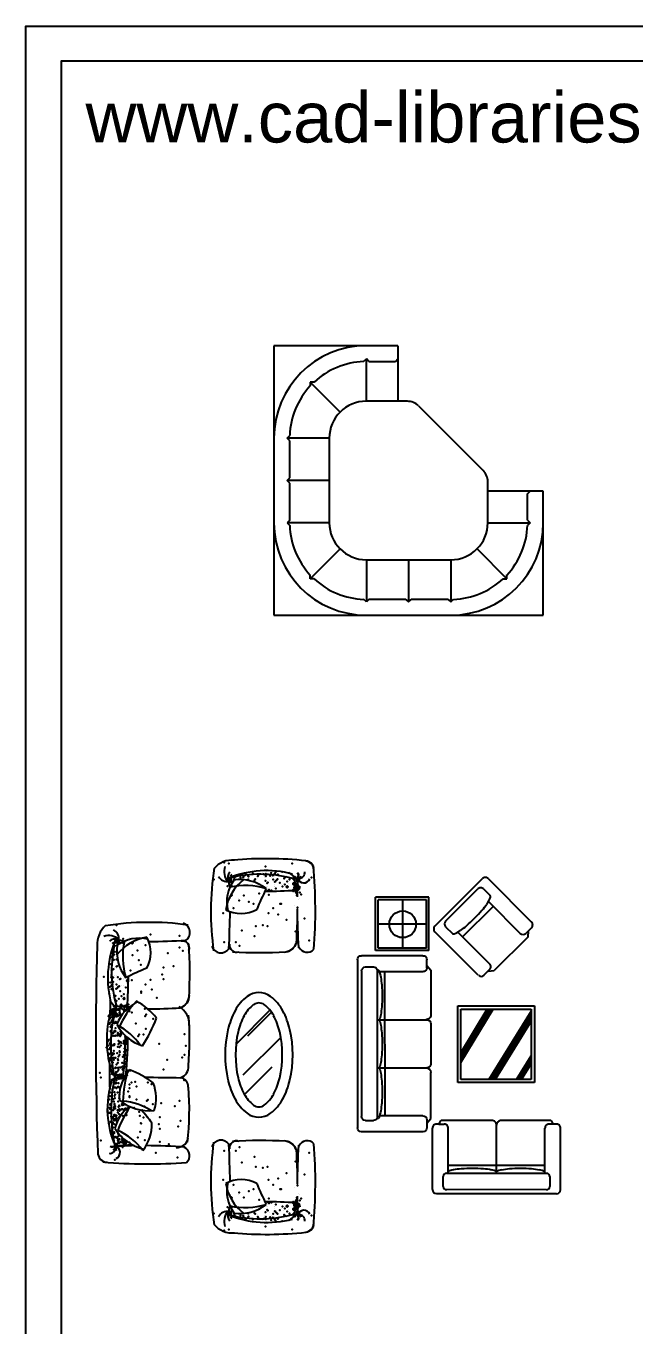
# Model space of a CAD drawing. Header units: inches. Extents: x 8.3 to 50.8, y 10.9 to 35.7.
# Drawn here: x 29.77 to 35.62, y 23.16 to 35.66 of the extents above; entities that cross this region are included whole.
import ezdxf

# ---------------------------------------------------------------- set-up
doc = ezdxf.new("R2010")
doc.units = ezdxf.units.IN
doc.header["$MEASUREMENT"] = 0
for name, color, linetype in [('02', 2, 'Continuous'), ('1', 1, 'Continuous'), ('4', 4, 'Continuous'), ('kadrbm', 4, 'Continuous')]:
    doc.layers.add(name, color=color, linetype=linetype)
doc.styles.add('bmmm', font='swissel.ttf')

# ---------------------------------------------------------------- blocks, each defined once
blk = doc.blocks.new('kadrbm')
at = {"layer": 'kadrbm', "color": 4}
blk.add_lwpolyline([(0, 0), (0, 24.797), (21, 24.797), (21, 0), (0, 0)], close=True, dxfattribs=at)
blk.add_lwpolyline([(20.663, 0.326), (20.663, 24.46), (0.337, 24.46), (0.337, 0.326), (20.663, 0.326)], dxfattribs=at)
at = {"layer": 'kadrbm', "color": 211, "true_color": 0xf674fb, "style": 'bmmm'}
blk.add_text('www.cad-libraries.blogspot.com', height=0.48513, dxfattribs=at).set_placement((0.573, 23.677))

msp = doc.modelspace()

# ---------------------------------------------------------------- linework, layer by layer
at = {"layer": '02'}
for p, q in [((33.706, 27.005), (34.164, 27.462)), ((34.218, 27.462), (34.636, 27.044)), ((33.136, 26.769), (33.136, 27.283)), ((33.649, 27.283), (33.136, 27.283)), ((33.162, 26.794), (33.162, 27.257)), ((33.624, 27.257), (33.162, 27.257)), ((33.624, 26.794), (33.624, 27.257)), ((33.649, 26.769), (33.649, 27.283)), ((33.809, 27.053), (34.118, 27.362)), ((34.172, 27.362), (34.236, 27.298)), ((33.393, 27.248), (33.393, 26.796)), ((33.975, 26.904), (34.265, 27.193)), ((34.221, 27.241), (34.527, 26.935)), ((33.622, 27.022), (33.17, 27.022)), ((33.809, 26.999), (33.874, 26.934)), ((34.123, 26.532), (33.706, 26.95)), ((33.926, 26.947), (34.232, 26.641)), ((34.599, 26.899), (34.277, 26.578)), ((34.636, 26.989), (34.581, 26.935)), ((34.604, 26.959), (34.599, 26.899)), ((33.649, 26.769), (33.136, 26.769)), ((33.624, 26.794), (33.162, 26.794)), ((32.962, 26.682), (32.962, 25.066)), ((33.591, 26.72), (33, 26.72)), ((33.629, 26.626), (33.667, 26.58)), ((33.63, 26.605), (33.63, 26.682)), ((33, 26.574), (33, 25.174)), ((33.039, 26.612), (33.116, 26.612)), ((33.15, 26.592), (33.15, 25.151)), ((33.167, 26.567), (33.59, 26.567)), ((33.168, 26.566), (33.17, 26.566)), ((33.223, 26.563), (33.224, 25.184)), ((33.667, 26.58), (33.667, 26.151)), ((34.232, 26.587), (34.178, 26.532)), ((34.218, 26.572), (34.277, 26.578)), ((33.15, 26.105), (33.629, 26.105)), ((33.667, 26.066), (33.667, 25.681)), ((33.15, 25.643), (33.629, 25.643)), ((33.668, 25.156), (33.668, 25.597)), ((33.039, 25.135), (33.116, 25.135)), ((33.168, 25.182), (33.17, 25.182)), ((33.591, 25.181), (33.172, 25.182)), ((33.63, 25.11), (33.668, 25.156)), ((33.63, 25.143), (33.63, 25.066)), ((34.252, 25.137), (33.779, 25.137)), ((34.809, 25.137), (34.345, 25.137)), ((33.591, 25.027), (33, 25.028)), ((33.683, 24.471), (33.683, 25.062)), ((33.749, 25.101), (33.721, 25.101)), ((33.745, 25.1), (33.796, 25.1)), ((33.748, 25.101), (33.748, 25.106)), ((33.835, 24.627), (33.835, 25.062)), ((34.298, 24.971), (34.299, 25.091)), ((34.764, 24.627), (34.764, 25.062)), ((34.771, 25.084), (34.771, 25.084)), ((34.876, 25.1), (34.803, 25.1)), ((34.839, 25.1), (34.839, 25.106)), ((34.914, 24.47), (34.914, 25.062)), ((34.298, 24.627), (34.298, 24.971)), ((34.78, 24.627), (33.816, 24.627)), ((34.764, 24.704), (33.835, 24.704)), ((33.786, 24.501), (33.786, 24.597)), ((34.811, 24.596), (34.811, 24.501)), ((34.875, 24.432), (33.721, 24.432)), ((34.78, 24.47), (33.816, 24.471))]:
    msp.add_line(p, q, dxfattribs=at)
msp.add_circle((33.396, 27.022), 0.128, dxfattribs=at)
for centre, radius, start, end in [((31.746, 27.445), 0.195, 146.0023, 146.0023), ((31.762, 27.401), 0.239, 86.0774, 138.7104), ((32.085, 24.084), 3.569, 83.8796, 95.1044), ((32.446, 27.539), 0.0962, 3.9909, 78.3327), ((32.458, 27.546), 0.0851, 12.8701, 82.7992), ((34.234, 27.142), 2.682, 170.9862, 188.0376), ((31.826, 27.53), 0.147, 161.2473, 221.1348), ((31.788, 27.473), 0.0742, 137.7203, 204.4461), ((32.086, 26.586), 0.952, 74.8107, 112.3767), ((32.15, 27.263), 0.297, 41.3239, 59.6489), ((34.953, 27.187), 2.579, 172.9836, 177.5705), ((32.347, 27.49), 0.0474, 314.3938, 33.5856), ((32.4, 27.52), 0.0554, 268.0108, 6.5585), ((27.645, 27.15), 4.912, 355.7007, 5.0795), ((31.71, 27.528), 0.0958, 207.8433, 279.8684), ((32.138, 27.094), 0.448, 127.4475, 171.1735), ((32.073, 27.234), 0.368, 144.6654, 192.5832), ((31.788, 27.421), 0.0632, 95.5094, 215.3618), ((31.831, 27.039), 0.413, 52.2037, 98.1582), ((32.287, 27.41), 0.0781, 303.6302, 49.4072), ((32.311, 27.418), 0.0736, 295.1742, 62.9234), ((38.161, 27.225), 5.78, 177.5073, 179.3973), ((32.473, 27.419), 0.09, 148.0934, 221.8441), ((32.446, 27.483), 0.0627, 194.7814, 337.5922), ((34.191, 27.435), 0.0385, 44.9772, 134.9772), ((34.887, 25.975), 3.129, 153.6226, 157.6678), ((32.056, 32.24), 4.9, 270.19, 273.6481), ((34.145, 27.335), 0.0385, 44.9772, 134.9772), ((33.964, 27.384), 0.294, 325.4917, 339.8183), ((34.225, 27.288), 0.0154, 339.8183, 44.9772), ((31.843, 27.444), 0.318, 242.1942, 298.1227), ((20.712, 27.308), 11.026, 357.298, 359.1508), ((23.398, 27.285), 8.989, 357.1779, 359.1759), ((39.211, 27.23), 6.83, 180.5017, 183.642), ((33.116, 28.052), 1.374, 310.581, 319.3734), ((33.621, 27.619), 0.71, 319.3734, 325.4917), ((30.654, 26.847), 0.195, 123.9977, 123.9977), ((30.698, 26.831), 0.239, 131.2896, 183.9226), ((30.958, 24.359), 2.682, 81.9624, 99.0138), ((31.259, 26.944), 0.0925, 303.0602, 72.6214), ((33.733, 26.977), 0.0385, 134.9772, 224.9772), ((33.836, 27.026), 0.0385, 134.9772, 224.9772), ((33.549, 27.547), 0.71, 304.4626, 310.581), ((34.608, 27.017), 0.0385, 314.9772, 44.9772), ((30.57, 26.767), 0.147, 48.8652, 108.7527), ((30.626, 26.805), 0.0742, 65.5539, 132.2797), ((30.571, 26.884), 0.0958, 350.1316, 62.1567), ((31.005, 26.455), 0.448, 98.8265, 142.5525), ((30.865, 26.52), 0.368, 77.4168, 125.3346), ((30.656, 26.75), 0.318, 331.8773, 27.8058), ((33.885, 26.945), 0.0154, 224.9772, 291.2626), ((33.784, 27.204), 0.294, 291.2626, 304.4626), ((34.554, 26.962), 0.0385, 224.9772, 314.9772), ((60.147, 25.909), 29.702, 178.231, 182.1209), ((31.513, 26.507), 0.952, 157.6233, 195.1893), ((30.679, 26.805), 0.0632, 54.6382, 174.4906), ((31.061, 26.762), 0.413, 171.8418, 217.7963), ((30.792, 37.881), 11.026, 270.8492, 272.702), ((31.279, 26.795), 0.0665, 338.9885, 99.7383), ((26.953, 26.568), 4.396, 356.7482, 3.462), ((31.649, 26.84), 0.0925, 197.3786, 326.9398), ((31.798, 26.821), 0.0665, 170.2617, 291.0115), ((32.025, 31.146), 4.396, 266.538, 273.2518), ((32.249, 26.891), 0.135, 280.7326, 338.8706), ((32.478, 26.841), 0.0879, 205.1873, 317.995), ((34.205, 26.614), 0.0385, 314.9772, 44.9772), ((32.125, 23.706), 3.129, 112.3322, 116.3774), ((25.859, 26.537), 4.9, 356.3519, 359.81), ((34.151, 26.559), 0.0385, 224.9772, 314.9772), ((30.837, 26.443), 0.297, 210.3511, 228.6761), ((39.44, 25.934), 8.862, 177.727, 178.6131), ((30.69, 26.306), 0.0781, 220.5928, 326.3698), ((30.996, 25.938), 0.368, 113.2301, 160.5499), ((30.472, 25.661), 0.723, 39.4337, 59.6932), ((31.209, 26.344), 0.135, 291.1294, 349.2674), ((32.165, 25.985), 0.433, 127.4052, 151.5571), ((32.014, 26.182), 0.184, 52.5948, 127.4052), ((31.863, 25.985), 0.433, 28.4429, 52.5948), ((31.526, 25.907), 0.976, 162.7199, 199.6537), ((30.633, 26.162), 0.0506, 75.4538, 145.4842), ((30.681, 26.12), 0.09, 48.1559, 121.9066), ((30.815, 35.196), 8.989, 270.8241, 272.8221), ((31.152, 26.061), 0.193, 356.8321, 61.1725), ((28.289, 25.918), 3.058, 355.178, 4.3128), ((32.408, 25.853), 0.709, 151.5571, 167.3542), ((31.62, 25.853), 0.709, 12.6458, 28.4429), ((31.016, 26.249), 0.413, 207.0571, 252.9874), ((29.59, 26.682), 1.546, 327.5824, 338.6629), ((32.793, 25.767), 1.104, 167.3542, 192.6458), ((31.235, 25.767), 1.104, 347.3542, 12.6458), ((28.26, 25.882), 2.493, 351.7139, 1.113), ((39.305, 25.667), 8.729, 179.8737, 181.5035), ((31.228, 25.651), 0.109, 288.3086, 5.1935), ((31.488, 25.237), 0.932, 161.5434, 182.9058), ((30.685, 25.732), 0.17, 237.2975, 293.5527), ((30.666, 25.423), 0.123, 67.5251, 125.8251), ((31.07, 25.359), 0.399, 138.4885, 183.9492), ((31.032, 21.7), 3.862, 94.6337, 94.6345), ((31.585, 25.315), 0.885, 162.5362, 166.476), ((30.432, 24.75), 0.937, 52.9155, 68.7874), ((890.505, 52787.349), 52768.798, 269.0666248, 269.0670022), ((31.24, 25.455), 0.0951, 0.1593, 76.6035), ((32.408, 25.68), 0.709, 192.6458, 208.4429), ((31.62, 25.68), 0.709, 331.5571, 347.3542), ((30.631, 25.352), 0.394, 342.1562, 21.6127), ((28.794, 25.239), 2.551, 352.9826, 4.8583), ((31.008, 24.96), 0.393, 127.6385, 165.1335), ((30.957, 25.676), 0.447, 230.4564, 276.3298), ((32.165, 25.549), 0.433, 208.4429, 232.5948), ((31.863, 25.549), 0.433, 307.4052, 331.5571), ((31.427, 25.243), 0.87, 180.6141, 201.1189), ((30.22, 24.594), 0.923, 34.0997, 43.9538), ((32.014, 25.351), 0.184, 232.5948, 307.4052), ((33.779, 25.106), 0.0308, 89.9772, 179.9772), ((34.252, 25.091), 0.0462, 359.9772, 89.9772), ((34.345, 25.091), 0.0462, 89.9772, 179.9772), ((34.809, 25.106), 0.0308, 359.9772, 89.9772), ((31.003, 25.292), 0.441, 211.6406, 257.5141), ((30.597, 25.093), 0.388, 320.8995, 2.7969), ((33.721, 25.062), 0.0385, 89.9772, 179.9772), ((33.796, 25.062), 0.0385, 359.9772, 89.9772), ((34.803, 25.062), 0.0385, 89.9772, 179.9772), ((34.876, 25.062), 0.0385, 359.9772, 89.9772), ((30.58, 24.875), 0.0554, 263.4415, 1.9892), ((30.609, 24.928), 0.0474, 236.4144, 315.6062), ((30.913, 22.323), 2.579, 92.4295, 97.0164), ((30.681, 24.964), 0.0736, 207.0766, 334.8258), ((30.875, 19.114), 5.78, 90.6027, 92.4927), ((30.616, 24.829), 0.0627, 292.4078, 75.2186), ((30.87, 18.064), 6.83, 86.358, 89.4983), ((31.237, 24.982), 0.1, 267.5015, 340.1772), ((31.259, 24.797), 0.0879, 312.005, 64.8127), ((34.234, 24.552), 2.682, 171.9624, 189.0138), ((31.649, 24.854), 0.0925, 33.0602, 162.6214), ((20.712, 24.386), 11.026, 0.8492, 2.702), ((31.798, 24.873), 0.0665, 68.9885, 189.7383), ((32.025, 20.547), 4.396, 86.7482, 93.462), ((32.249, 24.803), 0.135, 21.1294, 79.2674), ((39.211, 24.464), 6.83, 176.358, 179.4983), ((32.478, 24.853), 0.0879, 42.005, 154.8127), ((27.645, 24.544), 4.912, 354.9205, 4.2993), ((30.56, 24.83), 0.0962, 191.6672, 266.0091), ((30.554, 24.817), 0.0851, 187.2008, 257.1299), ((23.398, 24.409), 8.989, 0.8241, 2.8221), ((30.95, 29.63), 4.912, 264.9205, 274.2993), ((33.816, 24.597), 0.0308, 89.9772, 179.9772), ((33.938, 24.389), 0.277, 101.5033, 111.9875), ((34.015, 24.013), 0.66, 94.8055, 101.5033), ((34.066, 23.405), 1.27, 85.1489, 94.8054), ((34.117, 24.013), 0.66, 78.451, 85.1489), ((34.194, 24.389), 0.277, 67.5906, 78.451), ((34.401, 24.389), 0.277, 101.5033, 112.3637), ((34.478, 24.012), 0.66, 94.8055, 101.5033), ((34.529, 23.405), 1.27, 85.1489, 94.8054), ((34.58, 24.012), 0.66, 78.451, 85.1489), ((34.657, 24.389), 0.277, 67.2384, 78.451), ((34.78, 24.596), 0.0308, 359.9772, 89.9772), ((31.843, 24.25), 0.318, 61.8773, 117.8058), ((32.138, 24.6), 0.448, 188.8265, 232.5525), ((32.073, 24.46), 0.368, 167.4168, 215.3346), ((34.887, 25.719), 3.129, 202.3322, 206.3774), ((33.816, 24.501), 0.0308, 179.9772, 269.9772), ((34.78, 24.501), 0.0308, 269.9772, 359.9772), ((31.746, 24.249), 0.195, 213.9977, 213.9977), ((34.953, 24.507), 2.579, 182.4295, 187.0164), ((38.161, 24.469), 5.78, 180.6027, 182.4927), ((33.721, 24.471), 0.0385, 179.9772, 269.9772), ((34.875, 24.47), 0.0385, 269.9772, 359.9772), ((31.71, 24.166), 0.0958, 80.1316, 152.1567), ((31.826, 24.164), 0.147, 138.8652, 198.7527), ((31.788, 24.221), 0.0742, 155.5539, 222.2797), ((31.788, 24.273), 0.0632, 144.6382, 264.4906), ((31.831, 24.655), 0.413, 261.8418, 307.7963), ((32.056, 19.454), 4.9, 86.3519, 89.81), ((32.287, 24.284), 0.0781, 310.5928, 56.3698), ((32.311, 24.276), 0.0736, 297.0766, 64.8258), ((32.473, 24.275), 0.09, 138.1559, 211.9066), ((32.446, 24.21), 0.0627, 22.4078, 165.2186), ((31.762, 24.293), 0.239, 221.2896, 273.9226), ((32.086, 25.107), 0.952, 247.6233, 285.1893), ((32.15, 24.431), 0.297, 300.3511, 318.6761), ((32.347, 24.204), 0.0474, 326.4144, 45.6062), ((32.4, 24.174), 0.0554, 353.4415, 91.9892), ((32.446, 24.155), 0.0962, 281.6673, 356.0091), ((32.458, 24.148), 0.0851, 277.2008, 347.1299), ((32.085, 27.61), 3.569, 264.8956, 276.1204)]:
    msp.add_arc(centre, radius, start, end, dxfattribs=at)
at = {"layer": '02', "extrusion": (0, 0, -1)}
for centre, major_axis, start_param, end_param in [((33, 26.682), (-0.0272, 0.0272), 5.497389, 7.068185), ((33.591, 26.682), (0.0272, 0.0272), -0.785796, 0.785), ((33.039, 26.574), (-0.0272, 0.0272), 5.497389, 7.068185), ((33.116, 26.574), (-0.0272, 0.0272), 0.785, 1.978958), ((33.151, 26.574), (-0.00988, 0.00988), 0.79242, 1.934537), ((32.896, 26.46), (0.208, 0.208), 0.363741, 0.601486), ((32.487, 26.384), (-0.502, 0.502), 2.172282, 2.279068), ((33.591, 26.605), (-0.0272, 0.0272), 2.355796, 3.926593), ((31.824, 26.332), (0.972, 0.972), 0.708272, 0.785), ((31.824, 26.332), (-0.972, 0.972), 2.355796, 2.432524), ((32.896, 26.206), (0.208, 0.208), 0.968514, 1.1521), ((32.487, 26.282), (0.502, 0.502), 0.861728, 0.968514), ((33.621, 26.151), (-0.0326, 0.0326), 2.355796, 3.926593), ((32.896, 25.999), (0.208, 0.208), 0.417899, 0.601486), ((32.487, 25.923), (-0.502, 0.502), 2.172282, 2.279068), ((33.629, 26.066), (0.0272, 0.0272), -0.785796, 0.785), ((31.825, 25.872), (0.972, 0.972), 0.708272, 0.785), ((32.487, 25.821), (-0.502, 0.502), 2.432524, 2.53931), ((31.825, 25.872), (-0.972, 0.972), 2.355796, 2.432524), ((32.896, 25.746), (-0.208, 0.208), 2.53931, 2.722897), ((32.896, 25.536), (-0.208, 0.208), 1.988696, 2.172282), ((33.621, 25.597), (-0.0326, 0.0326), 0.785, 2.355796), ((33.629, 25.681), (-0.0272, 0.0272), 2.355796, 3.926593), ((32.487, 25.46), (0.502, 0.502), 0.601486, 0.708272), ((31.825, 25.409), (0.972, 0.972), 0.708272, 0.785), ((31.825, 25.409), (-0.972, 0.972), 2.355796, 2.432524), ((32.487, 25.358), (-0.502, 0.502), 2.432524, 2.53931), ((33.039, 25.174), (0.0272, 0.0272), 2.356593, 3.927389), ((33.116, 25.174), (0.0272, 0.0272), 1.162634, 2.356593), ((33.152, 25.168), (-0.00988, 0.00988), 2.777055, 3.922193), ((32.897, 25.283), (0.208, 0.208), 0.968514, 1.206259), ((33.591, 25.143), (0.0272, 0.0272), -0.785, 0.785796), ((33, 25.066), (0.0272, 0.0272), 2.356593, 3.927389), ((33.591, 25.066), (-0.0272, 0.0272), 2.356593, 3.927389)]:
    msp.add_ellipse(centre, major_axis=major_axis, ratio=1, start_param=start_param, end_param=end_param, dxfattribs=at)
at = {"layer": '02'}
for p in [(31.68, 27.617), (31.725, 27.606), (31.845, 27.501), (31.888, 27.503), (31.954, 27.51), (32.059, 27.503), (32.073, 27.499), (32.076, 27.577), (32.079, 27.506), (32.131, 27.517), (32.153, 27.499), (32.168, 27.512), (32.174, 27.519), (32.195, 27.502), (32.239, 27.526), (32.333, 27.606), (32.394, 27.505), (31.58, 27.454), (31.703, 27.454), (31.712, 27.39), (31.725, 27.433), (31.744, 27.428), (31.746, 27.45), (31.746, 27.433), (31.747, 27.461), (31.749, 27.389), (31.75, 27.395), (31.751, 27.417), (31.775, 27.45), (31.776, 27.479), (31.777, 27.483), (31.777, 27.472), (31.777, 27.455), (31.779, 27.47), (31.837, 27.472), (31.861, 27.476), (31.867, 27.483), (31.882, 27.496), (31.909, 27.486), (31.909, 27.454), (31.913, 27.481), (31.973, 27.448), (31.978, 27.455), (32.002, 27.485), (32.008, 27.492), (32.078, 27.44), (32.081, 27.485), (32.094, 27.416), (32.1, 27.423), (32.123, 27.488), (32.147, 27.492), (32.15, 27.454), (32.166, 27.43), (32.172, 27.437), (32.187, 27.45), (32.192, 27.457), (32.215, 27.42), (32.242, 27.386), (32.258, 27.464), (32.263, 27.405), (32.264, 27.471), (32.279, 27.381), (32.285, 27.388), (32.286, 27.376), (32.287, 27.434), (32.292, 27.383), (32.308, 27.454), (32.342, 27.458), (32.343, 27.409), (32.344, 27.414), (32.345, 27.456), (32.347, 27.416), (32.349, 27.414), (32.354, 27.376), (32.356, 27.465), (32.356, 27.393), (32.357, 27.47), (32.357, 27.408), (32.358, 27.479), (32.36, 27.412), (32.36, 27.378), (32.362, 27.418), (32.363, 27.411), (32.363, 27.376), (32.37, 27.377), (32.377, 27.388), (32.381, 27.377), (32.387, 27.449), (32.388, 27.478), (32.389, 27.482), (32.389, 27.471), (32.389, 27.454), (32.39, 27.481), (32.391, 27.469), (32.393, 27.447), (32.394, 27.438), (32.395, 27.471), (32.396, 27.436), (32.397, 27.384), (32.4, 27.449), (32.401, 27.375), (32.403, 27.459), (32.518, 27.471), (31.748, 27.296), (31.754, 27.303), (31.825, 27.252), (31.869, 27.3), (32.016, 27.319), (32.102, 27.342), (32.103, 27.348), (32.109, 27.307), (32.11, 27.354), (32.114, 27.354), (32.134, 27.346), (32.178, 27.367), (32.343, 27.34), (32.344, 27.345), (32.372, 27.324), (32.373, 27.34), (32.375, 27.352), (32.381, 27.354), (32.388, 27.351), (32.399, 27.36), (32.4, 27.366), (32.407, 27.329), (32.42, 27.308), (31.67, 27.128), (31.77, 27.177), (31.918, 27.239), (31.961, 27.22), (32.106, 27.128), (32.151, 27.176), (32.217, 27.218), (32.229, 27.218), (32.384, 27.183), (30.646, 27.013), (31.985, 27.004), (32.053, 27.015), (32.098, 27.004), (32.199, 27.116), (32.278, 27.065), (32.451, 27.077), (30.646, 26.89), (30.709, 26.881), (30.972, 26.923), (31.249, 26.912), (31.85, 26.962), (31.972, 26.907), (32.367, 26.952), (30.617, 26.816), (30.621, 26.817), (30.627, 26.756), (30.628, 26.816), (30.63, 26.814), (30.639, 26.847), (30.64, 26.846), (30.649, 26.818), (30.65, 26.847), (30.652, 26.845), (30.667, 26.868), (30.667, 26.847), (30.671, 26.849), (30.682, 26.842), (30.704, 26.843), (30.71, 26.844), (30.796, 26.839), (30.803, 26.845), (30.847, 26.769), (30.922, 26.823), (31.249, 26.8), (31.283, 26.766), (31.681, 26.851), (31.793, 26.851), (31.828, 26.816), (32.496, 26.867), (30.589, 26.639), (30.597, 26.705), (30.599, 26.748), (30.603, 26.711), (30.613, 26.684), (30.616, 26.726), (30.618, 26.68), (30.623, 26.732), (30.646, 26.685), (30.799, 26.724), (30.86, 26.676), (30.879, 26.632), (31.137, 26.743), (30.522, 26.517), (30.594, 26.514), (30.597, 26.534), (30.601, 26.52), (30.608, 26.586), (30.614, 26.512), (30.615, 26.591), (30.645, 26.615), (30.651, 26.621), (30.659, 26.515), (30.683, 26.499), (30.78, 26.577), (31.084, 26.541), (31.096, 26.608), (31.192, 26.621), (30.581, 26.42), (30.583, 26.462), (30.587, 26.425), (30.597, 26.399), (30.6, 26.44), (30.607, 26.446), (30.611, 26.47), (30.643, 26.401), (30.645, 26.443), (30.65, 26.407), (30.662, 26.422), (30.669, 26.427), (30.677, 26.493), (30.68, 26.378), (30.733, 26.415), (30.745, 26.479), (30.746, 26.483), (30.751, 26.49), (30.754, 26.459), (30.757, 26.491), (30.793, 26.485), (30.882, 26.376), (30.923, 26.443), (30.971, 26.487), (30.984, 26.395), (31.096, 26.496), (30.573, 26.354), (30.629, 26.329), (30.635, 26.335), (30.646, 26.286), (30.666, 26.306), (30.685, 26.249), (30.691, 26.25), (30.694, 26.33), (30.711, 26.308), (30.714, 26.351), (30.716, 26.301), (30.718, 26.314), (30.723, 26.307), (30.754, 26.249), (30.76, 26.25), (30.881, 26.364), (31.034, 26.315), (30.569, 26.14), (30.577, 26.151), (30.585, 26.164), (30.587, 26.126), (30.594, 26.199), (30.598, 26.161), (30.602, 26.167), (30.603, 26.141), (30.604, 26.186), (30.605, 26.139), (30.606, 26.13), (30.613, 26.194), (30.614, 26.162), (30.616, 26.167), (30.617, 26.184), (30.619, 26.204), (30.62, 26.236), (30.622, 26.205), (30.624, 26.155), (30.625, 26.131), (30.626, 26.139), (30.627, 26.149), (30.628, 26.204), (30.628, 26.145), (30.629, 26.236), (30.63, 26.202), (30.631, 26.185), (30.634, 26.174), (30.635, 26.238), (30.637, 26.172), (30.637, 26.159), (30.638, 26.148), (30.64, 26.194), (30.64, 26.165), (30.641, 26.142), (30.642, 26.146), (30.643, 26.248), (30.645, 26.135), (30.646, 26.204), (30.647, 26.16), (30.647, 26.153), (30.65, 26.206), (30.652, 26.143), (30.658, 26.138), (30.659, 26.148), (30.661, 26.199), (30.672, 26.174), (30.673, 26.192), (30.674, 26.167), (30.676, 26.177), (30.676, 26.164), (30.677, 26.155), (30.68, 26.146), (30.681, 26.234), (30.684, 26.246), (30.686, 26.244), (30.687, 26.233), (30.689, 26.23), (30.691, 26.237), (30.707, 26.238), (30.715, 26.196), (30.722, 26.233), (30.722, 26.223), (30.724, 26.239), (30.724, 26.23), (30.725, 26.192), (30.734, 26.193), (30.739, 26.194), (30.745, 26.212), (30.746, 26.207), (30.747, 26.219), (30.748, 26.205), (30.759, 26.22), (30.77, 26.186), (30.792, 26.174), (30.916, 26.209), (30.921, 26.138), (30.931, 26.154), (30.573, 26.106), (30.576, 26.066), (30.579, 26.071), (30.583, 26.121), (30.588, 26.035), (30.596, 26.09), (30.598, 26.084), (30.598, 26.051), (30.602, 26.077), (30.605, 26.106), (30.624, 25.999), (30.626, 26.071), (30.632, 26.08), (30.634, 26.022), (30.639, 26.085), (30.639, 26.074), (30.831, 26.069), (30.928, 26.018), (30.998, 26.114), (30.557, 25.892), (30.568, 25.906), (30.571, 25.911), (30.58, 25.875), (30.586, 25.996), (30.59, 25.989), (30.59, 25.924), (30.59, 25.891), (30.599, 25.948), (30.603, 25.953), (30.614, 25.974), (30.615, 25.983), (30.619, 25.951), (30.631, 25.951), (30.632, 25.99), (30.636, 25.995), (30.637, 25.953), (30.652, 25.953), (30.656, 25.952), (30.659, 25.978), (30.659, 25.971), (30.663, 25.961), (30.665, 25.903), (30.666, 25.876), (30.67, 25.966), (30.67, 25.955), (30.676, 25.892), (30.68, 25.948), (30.683, 25.992), (30.684, 25.953), (30.685, 25.984), (30.685, 25.889), (30.688, 25.973), (30.689, 25.882), (30.691, 25.964), (30.713, 25.876), (30.715, 25.902), (30.715, 25.894), (30.719, 25.884), (30.726, 25.889), (30.726, 25.879), (30.729, 25.941), (30.731, 25.938), (30.739, 25.915), (30.74, 25.877), (30.741, 25.934), (30.741, 25.908), (30.743, 25.919), (30.744, 25.906), (30.744, 25.897), (30.747, 25.887), (30.854, 25.947), (30.863, 25.963), (30.905, 25.961), (31.3, 25.966), (30.55, 25.837), (30.56, 25.852), (30.564, 25.856), (30.57, 25.781), (30.573, 25.821), (30.574, 25.774), (30.583, 25.869), (30.583, 25.837), (30.586, 25.862), (30.599, 25.768), (30.599, 25.76), (30.609, 25.784), (30.61, 25.856), (30.616, 25.775), (30.617, 25.865), (30.619, 25.807), (30.62, 25.78), (30.623, 25.859), (30.624, 25.87), (30.651, 25.783), (30.659, 25.843), (30.663, 25.871), (30.663, 25.752), (30.673, 25.801), (30.673, 25.768), (30.675, 25.84), (30.677, 25.794), (30.685, 25.856), (30.704, 25.749), (30.715, 25.767), (30.719, 25.795), (30.721, 25.827), (30.723, 25.799), (30.732, 25.815), (30.732, 25.764), (30.736, 25.872), (30.741, 25.812), (30.745, 25.805), (30.746, 25.757), (31.054, 25.873), (31.297, 25.768), (31.31, 25.852), (30.584, 25.733), (30.584, 25.714), (30.587, 25.738), (30.594, 25.651), (30.603, 25.736), (30.604, 25.7), (30.604, 25.667), (30.608, 25.693), (30.616, 25.737), (30.618, 25.718), (30.622, 25.738), (30.631, 25.639), (30.634, 25.645), (30.636, 25.738), (30.646, 25.675), (30.65, 25.642), (30.656, 25.724), (30.656, 25.691), (30.66, 25.717), (30.663, 25.643), (30.665, 25.624), (30.669, 25.644), (30.683, 25.644), (30.698, 25.69), (30.699, 25.651), (30.703, 25.656), (30.703, 25.63), (30.715, 25.686), (30.719, 25.654), (30.724, 25.735), (30.724, 25.702), (30.728, 25.728), (30.729, 25.679), (30.731, 25.654), (30.737, 25.656), (31.096, 25.626), (31.131, 25.719), (31.277, 25.741), (30.483, 25.595), (30.494, 25.55), (30.628, 25.504), (30.63, 25.501), (30.637, 25.533), (30.637, 25.527), (30.64, 25.573), (30.642, 25.523), (30.643, 25.578), (30.645, 25.533), (30.645, 25.529), (30.645, 25.523), (30.655, 25.608), (30.659, 25.576), (30.659, 25.542), (30.667, 25.537), (30.672, 25.576), (30.676, 25.538), (30.678, 25.578), (30.69, 25.538), (30.692, 25.578), (30.707, 25.623), (30.724, 25.565), (30.78, 25.616), (30.79, 25.502), (30.825, 25.507), (30.947, 25.502), (31.272, 25.55), (31.296, 25.524), (30.585, 25.406), (30.606, 25.427), (30.607, 25.437), (30.623, 25.452), (30.625, 25.407), (30.629, 25.453), (30.631, 25.386), (30.633, 25.491), (30.634, 25.454), (30.644, 25.493), (30.645, 25.497), (30.645, 25.446), (30.653, 25.406), (30.658, 25.458), (30.663, 25.496), (30.664, 25.459), (30.672, 25.387), (30.674, 25.451), (30.675, 25.451), (30.757, 25.414), (30.768, 25.446), (30.769, 25.481), (30.836, 25.462), (30.982, 25.484), (30.574, 25.339), (30.578, 25.257), (30.584, 25.371), (30.585, 25.294), (30.585, 25.285), (30.592, 25.253), (30.592, 25.249), (30.614, 25.34), (30.618, 25.258), (30.62, 25.318), (30.622, 25.266), (30.624, 25.372), (30.625, 25.295), (30.625, 25.286), (30.63, 25.35), (30.631, 25.273), (30.633, 25.254), (30.633, 25.25), (30.661, 25.319), (30.663, 25.267), (30.67, 25.281), (30.671, 25.351), (30.672, 25.274), (30.696, 25.293), (30.7, 25.283), (30.711, 25.289), (30.711, 25.285), (30.724, 25.249), (30.729, 25.288), (30.73, 25.251), (30.769, 25.369), (30.769, 25.36), (30.813, 25.259), (30.836, 25.338), (30.915, 25.27), (30.937, 25.326), (30.947, 25.334), (30.993, 25.293), (31.073, 25.302), (31.205, 25.274), (31.249, 25.325), (30.57, 25.208), (30.576, 25.209), (30.581, 25.247), (30.582, 25.21), (30.592, 25.202), (30.593, 25.174), (30.595, 25.171), (30.598, 25.161), (30.599, 25.124), (30.609, 25.167), (30.609, 25.163), (30.612, 25.234), (30.615, 25.155), (30.622, 25.248), (30.622, 25.138), (30.622, 25.136), (30.623, 25.189), (30.623, 25.18), (30.627, 25.191), (30.628, 25.14), (30.629, 25.188), (30.631, 25.149), (30.632, 25.178), (30.633, 25.141), (30.643, 25.18), (30.644, 25.184), (30.644, 25.166), (30.644, 25.156), (30.644, 25.133), (30.644, 25.133), (30.653, 25.235), (30.659, 25.213), (30.669, 25.245), (30.67, 25.168), (30.671, 25.198), (30.673, 25.228), (30.689, 25.243), (30.695, 25.244), (30.701, 25.246), (30.706, 25.179), (30.712, 25.238), (30.737, 25.196), (30.74, 25.243), (30.74, 25.187), (30.862, 25.219), (30.87, 25.18), (30.892, 25.236), (30.905, 25.163), (30.939, 25.172), (31.062, 25.167), (31.261, 25.134), (30.571, 25.106), (30.587, 25.122), (30.59, 25.032), (30.593, 25.123), (30.598, 25.039), (30.609, 25.116), (30.61, 25.116), (30.611, 25.068), (30.621, 25.1), (30.622, 25.023), (30.622, 25.014), (30.66, 25.012), (30.662, 25.01), (30.663, 25), (30.873, 25.028), (30.877, 25.111), (30.883, 25.107), (31.051, 25.1), (31.062, 25.055), (31.238, 25.078), (30.494, 24.943), (30.595, 24.988), (30.61, 24.959), (30.626, 24.974), (30.629, 24.881), (30.632, 24.976), (30.637, 24.977), (30.648, 24.969), (30.649, 24.91), (30.65, 24.876), (30.652, 24.882), (30.658, 24.947), (30.661, 24.981), (30.661, 24.955), (30.661, 24.942), (30.661, 24.918), (30.662, 24.931), (30.663, 24.986), (30.663, 24.948), (30.664, 24.923), (30.666, 24.991), (30.669, 24.919), (30.674, 24.957), (30.675, 24.92), (30.682, 24.93), (30.694, 24.981), (30.7, 24.96), (30.7, 24.947), (30.7, 24.923), (30.703, 24.928), (30.705, 24.928), (30.711, 24.898), (30.719, 24.891), (30.721, 24.935), (30.723, 24.894), (30.725, 24.92), (30.731, 24.927), (30.742, 24.929), (30.77, 24.925), (30.775, 24.903), (30.851, 24.972), (30.916, 24.947), (31.062, 24.931), (31.148, 24.908), (31.828, 24.878), (30.629, 24.757), (30.64, 24.872), (31.022, 24.824), (31.232, 24.779), (31.681, 24.843), (31.793, 24.843), (31.972, 24.787), (32.496, 24.826), (31.85, 24.731), (31.985, 24.69), (32.053, 24.679), (32.098, 24.69), (32.278, 24.628), (32.367, 24.742), (31.67, 24.566), (31.77, 24.517), (32.106, 24.566), (32.151, 24.518), (32.199, 24.578), (32.384, 24.511), (32.451, 24.617), (31.748, 24.398), (31.754, 24.391), (31.825, 24.442), (31.869, 24.394), (31.918, 24.455), (31.961, 24.474), (32.016, 24.374), (32.109, 24.387), (32.217, 24.476), (32.229, 24.476), (32.42, 24.386), (31.712, 24.303), (31.725, 24.261), (31.746, 24.261), (31.749, 24.304), (31.75, 24.299), (31.751, 24.277), (32.078, 24.254), (32.094, 24.278), (32.1, 24.271), (32.102, 24.351), (32.103, 24.346), (32.11, 24.34), (32.114, 24.34), (32.134, 24.348), (32.166, 24.264), (32.172, 24.257), (32.178, 24.327), (32.215, 24.274), (32.242, 24.308), (32.263, 24.288), (32.279, 24.313), (32.285, 24.306), (32.286, 24.317), (32.287, 24.26), (32.292, 24.311), (32.343, 24.354), (32.343, 24.285), (32.344, 24.349), (32.344, 24.28), (32.347, 24.278), (32.349, 24.28), (32.354, 24.318), (32.356, 24.301), (32.357, 24.286), (32.36, 24.275), (32.362, 24.276), (32.363, 24.318), (32.363, 24.283), (32.37, 24.317), (32.372, 24.369), (32.373, 24.354), (32.375, 24.342), (32.377, 24.306), (32.381, 24.34), (32.381, 24.317), (32.384, 24.313), (32.386, 24.341), (32.394, 24.256), (32.396, 24.258), (32.397, 24.31), (32.399, 24.334), (32.4, 24.328), (32.401, 24.319), (32.407, 24.365), (31.58, 24.24), (31.703, 24.24), (31.745, 24.237), (31.746, 24.244), (31.747, 24.233), (31.748, 24.246), (31.775, 24.244), (31.776, 24.215), (31.777, 24.239), (31.777, 24.222), (31.779, 24.224), (31.837, 24.222), (31.845, 24.193), (31.861, 24.218), (31.867, 24.211), (31.882, 24.198), (31.888, 24.191), (31.909, 24.24), (31.909, 24.207), (31.913, 24.213), (31.954, 24.184), (31.973, 24.246), (31.978, 24.239), (32.002, 24.209), (32.008, 24.202), (32.059, 24.191), (32.073, 24.195), (32.079, 24.188), (32.081, 24.209), (32.123, 24.206), (32.131, 24.177), (32.147, 24.202), (32.15, 24.239), (32.153, 24.195), (32.168, 24.182), (32.174, 24.175), (32.187, 24.244), (32.192, 24.237), (32.195, 24.191), (32.239, 24.168), (32.258, 24.23), (32.264, 24.223), (32.308, 24.24), (32.342, 24.236), (32.345, 24.238), (32.356, 24.229), (32.357, 24.223), (32.358, 24.214), (32.387, 24.244), (32.388, 24.216), (32.389, 24.24), (32.389, 24.223), (32.39, 24.213), (32.391, 24.225), (32.393, 24.247), (32.394, 24.189), (32.395, 24.223), (32.4, 24.245), (32.402, 24.247), (32.403, 24.234), (32.518, 24.223), (31.68, 24.077), (31.725, 24.088), (32.076, 24.116), (32.333, 24.088)]:
    msp.add_point(p, dxfattribs=at)
at = {"layer": '1'}
for p, q in [((33.351, 32.585, -1.371), (32.158, 32.585, -1.371)), ((32.158, 32.585, -1.371), (32.158, 29.994, -1.371)), ((33.351, 32.585, -1.371), (33.351, 32.051, -1.371)), ((33.047, 32.458, -1.371), (33.021, 32.432, -1.371)), ((33.072, 32.432, -1.371), (33.047, 32.458, -1.371)), ((33.047, 32.051, -1.371), (33.047, 32.458, -1.371)), ((33.072, 32.432, -1.371), (33.326, 32.432, -1.371)), ((33.326, 32.432, -1.371), (33.351, 32.458, -1.371)), ((32.544, 32.235, -1.371), (32.508, 32.235, -1.371)), ((32.508, 32.235, -1.371), (32.508, 32.198, -1.371)), ((32.795, 31.947, -1.371), (32.508, 32.235, -1.371)), ((33.441, 32.051, -1.371), (33.047, 32.051, -1.371)), ((33.549, 32.007, -1.371), (34.17, 31.385, -1.371)), ((32.285, 31.696, -1.371), (32.311, 31.722, -1.371)), ((32.31, 31.67, -1.371), (32.285, 31.696, -1.371)), ((32.691, 31.696, -1.371), (32.285, 31.696, -1.371)), ((32.31, 31.315, -1.371), (32.31, 31.67, -1.371)), ((32.691, 31.696, -1.371), (32.691, 30.883, -1.371)), ((32.285, 31.289, -1.371), (32.31, 31.315, -1.371)), ((32.31, 31.264, -1.371), (32.285, 31.289, -1.371)), ((32.691, 31.289, -1.371), (32.285, 31.289, -1.371)), ((32.31, 30.908, -1.371), (32.31, 31.264, -1.371)), ((34.215, 30.883, -1.371), (34.215, 31.277, -1.371)), ((34.748, 31.188, -1.371), (34.215, 31.188, -1.371)), ((34.596, 31.162, -1.371), (34.621, 31.188, -1.371)), ((34.596, 30.908, -1.371), (34.596, 31.162, -1.371)), ((34.748, 29.994, -1.371), (34.748, 31.188, -1.371)), ((32.31, 30.908, -1.371), (32.285, 30.883, -1.371)), ((32.691, 30.883, -1.371), (32.285, 30.883, -1.371)), ((32.285, 30.883, -1.371), (32.311, 30.857, -1.371)), ((34.215, 30.883, -1.371), (34.621, 30.883, -1.371)), ((34.596, 30.908, -1.371), (34.621, 30.883, -1.371)), ((34.621, 30.883, -1.371), (34.596, 30.857, -1.371)), ((32.795, 30.632, -1.371), (32.508, 30.344, -1.371)), ((34.111, 30.632, -1.371), (34.398, 30.344, -1.371)), ((33.047, 30.527, -1.371), (33.047, 30.121, -1.371)), ((33.047, 30.527, -1.371), (33.859, 30.527, -1.371)), ((33.453, 30.527, -1.371), (33.453, 30.121, -1.371)), ((33.859, 30.527, -1.371), (33.859, 30.121, -1.371)), ((32.508, 30.344, -1.371), (32.508, 30.381, -1.371)), ((34.398, 30.344, -1.371), (34.398, 30.381, -1.371)), ((32.544, 30.344, -1.371), (32.508, 30.344, -1.371)), ((34.362, 30.344, -1.371), (34.398, 30.344, -1.371)), ((33.047, 30.121, -1.371), (33.021, 30.147, -1.371)), ((33.072, 30.146, -1.371), (33.047, 30.121, -1.371)), ((33.428, 30.146, -1.371), (33.072, 30.146, -1.371)), ((33.428, 30.146, -1.371), (33.453, 30.121, -1.371)), ((33.453, 30.121, -1.371), (33.478, 30.146, -1.371)), ((33.834, 30.146, -1.371), (33.478, 30.146, -1.371)), ((33.834, 30.146, -1.371), (33.859, 30.121, -1.371)), ((33.859, 30.121, -1.371), (33.885, 30.147, -1.371)), ((32.158, 29.994, -1.371), (34.748, 29.994, -1.371)), ((31.879, 27.506), (31.879, 27.506)), ((32.02, 27.515), (32.02, 27.515)), ((32.049, 27.516), (32.049, 27.516)), ((32.091, 27.529), (32.091, 27.529)), ((32.093, 27.508), (32.093, 27.508)), ((32.165, 27.522), (32.165, 27.522)), ((31.854, 27.452), (31.854, 27.452)), ((31.877, 27.469), (31.877, 27.469)), ((31.919, 27.464), (31.919, 27.464)), ((31.99, 27.478), (31.99, 27.478)), ((31.997, 27.458), (31.997, 27.458)), ((32.068, 27.472), (32.068, 27.472)), ((32.068, 27.454), (32.068, 27.454)), ((32.089, 27.389), (32.089, 27.389)), ((32.097, 27.384), (32.097, 27.384)), ((32.112, 27.446), (32.112, 27.446)), ((32.139, 27.468), (32.139, 27.468)), ((32.16, 27.385), (32.16, 27.385)), ((32.161, 27.403), (32.161, 27.403)), ((32.163, 27.485), (32.163, 27.485)), ((32.168, 27.381), (32.168, 27.381)), ((32.182, 27.423), (32.182, 27.423)), ((32.184, 27.46), (32.184, 27.46)), ((32.204, 27.48), (32.204, 27.48)), ((32.232, 27.4), (32.232, 27.4)), ((32.252, 27.419), (32.252, 27.419)), ((32.276, 27.494), (32.276, 27.494)), ((32.297, 27.411), (32.297, 27.411)), ((32.351, 27.457), (32.351, 27.457)), ((31.695, 27.33), (31.695, 27.33)), ((31.711, 27.253), (31.711, 27.253)), ((31.743, 27.269), (31.743, 27.269)), ((31.766, 27.327), (31.766, 27.327)), ((31.814, 27.266), (31.814, 27.266)), ((32.281, 27.349), (32.281, 27.349)), ((32.395, 27.352), (32.395, 27.352)), ((32.398, 27.256), (32.398, 27.256)), ((32.4, 27.271), (32.4, 27.271)), ((32.414, 27.327), (32.414, 27.327)), ((31.759, 27.193), (31.759, 27.193)), ((32.352, 27.205), (32.352, 27.205)), ((30.769, 26.898), (30.769, 26.898)), ((30.846, 26.882), (30.846, 26.882)), ((30.773, 26.827), (30.773, 26.827)), ((30.83, 26.85), (30.83, 26.85)), ((30.834, 26.779), (30.834, 26.779)), ((30.907, 26.834), (30.907, 26.834)), ((32.415, 26.791), (32.415, 26.791)), ((30.593, 26.714), (30.593, 26.714)), ((30.63, 26.716), (30.63, 26.716)), ((30.635, 26.674), (30.635, 26.674)), ((30.647, 26.739), (30.647, 26.739)), ((30.57, 26.502), (30.57, 26.502)), ((30.583, 26.544), (30.583, 26.544)), ((30.584, 26.574), (30.584, 26.574)), ((30.591, 26.5), (30.591, 26.5)), ((30.621, 26.603), (30.621, 26.603)), ((30.628, 26.525), (30.628, 26.525)), ((30.642, 26.596), (30.642, 26.596)), ((30.645, 26.525), (30.645, 26.525)), ((30.711, 26.504), (30.711, 26.504)), ((30.577, 26.428), (30.577, 26.428)), ((30.614, 26.43), (30.614, 26.43)), ((30.619, 26.389), (30.619, 26.389)), ((30.631, 26.454), (30.631, 26.454)), ((30.639, 26.41), (30.639, 26.41)), ((30.653, 26.481), (30.653, 26.481)), ((30.677, 26.412), (30.677, 26.412)), ((30.696, 26.432), (30.696, 26.432)), ((30.714, 26.433), (30.714, 26.433)), ((30.715, 26.496), (30.715, 26.496)), ((30.719, 26.426), (30.719, 26.426)), ((30.605, 26.317), (30.605, 26.317)), ((30.68, 26.341), (30.68, 26.341)), ((30.688, 26.296), (30.688, 26.296)), ((30.7, 26.362), (30.7, 26.362)), ((30.75, 26.312), (30.75, 26.312)), ((30.643, 26.242), (30.643, 26.242)), ((30.748, 26.199), (30.748, 26.199)), ((30.894, 26.241), (30.894, 26.241)), ((30.659, 25.5), (30.659, 25.5)), ((30.673, 25.542), (30.673, 25.542)), ((30.686, 25.542), (30.686, 25.542)), ((30.63, 25.495), (30.63, 25.495)), ((30.577, 25.251), (30.577, 25.251)), ((30.618, 25.252), (30.618, 25.252)), ((30.696, 25.287), (30.696, 25.287)), ((30.725, 25.292), (30.725, 25.292)), ((30.594, 25.165), (30.594, 25.165)), ((30.629, 25.182), (30.629, 25.182)), ((30.982, 25.205), (30.982, 25.205)), ((30.671, 24.953), (30.671, 24.953)), ((30.829, 24.875), (30.829, 24.875)), ((30.844, 24.877), (30.844, 24.877)), ((31.304, 24.916), (31.304, 24.916)), ((32.415, 24.903), (32.415, 24.903)), ((30.773, 24.861), (30.773, 24.861)), ((31.308, 24.86), (31.308, 24.86)), ((31.759, 24.501), (31.759, 24.501)), ((31.711, 24.441), (31.711, 24.441)), ((31.743, 24.425), (31.743, 24.425)), ((31.814, 24.428), (31.814, 24.428)), ((32.352, 24.489), (32.352, 24.489)), ((32.398, 24.438), (32.398, 24.438)), ((32.4, 24.423), (32.4, 24.423)), ((31.695, 24.364), (31.695, 24.364)), ((31.766, 24.367), (31.766, 24.367)), ((32.089, 24.305), (32.089, 24.305)), ((32.097, 24.31), (32.097, 24.31)), ((32.16, 24.309), (32.16, 24.309)), ((32.161, 24.291), (32.161, 24.291)), ((32.168, 24.313), (32.168, 24.313)), ((32.182, 24.271), (32.182, 24.271)), ((32.232, 24.294), (32.232, 24.294)), ((32.252, 24.275), (32.252, 24.275)), ((32.281, 24.345), (32.281, 24.345)), ((32.297, 24.283), (32.297, 24.283)), ((32.395, 24.342), (32.395, 24.342)), ((32.414, 24.367), (32.414, 24.367)), ((31.854, 24.242), (31.854, 24.242)), ((31.877, 24.225), (31.877, 24.225)), ((31.879, 24.187), (31.879, 24.187)), ((31.919, 24.23), (31.919, 24.23)), ((31.99, 24.216), (31.99, 24.216)), ((31.997, 24.236), (31.997, 24.236)), ((32.02, 24.179), (32.02, 24.179)), ((32.049, 24.178), (32.049, 24.178)), ((32.068, 24.24), (32.068, 24.24)), ((32.068, 24.222), (32.068, 24.222)), ((32.091, 24.165), (32.091, 24.165)), ((32.093, 24.186), (32.093, 24.186)), ((32.112, 24.248), (32.112, 24.248)), ((32.139, 24.226), (32.139, 24.226)), ((32.163, 24.209), (32.163, 24.209)), ((32.165, 24.171), (32.165, 24.171)), ((32.184, 24.234), (32.184, 24.234)), ((32.204, 24.214), (32.204, 24.214)), ((32.276, 24.2), (32.276, 24.2)), ((32.351, 24.237), (32.351, 24.237))]:
    msp.add_line(p, q, dxfattribs=at)
for centre, radius, start, end in [((33.047, 31.696, -1.371), 0.889, 90, 180), ((33.047, 31.696, -1.371), 0.737, 92.0114, 132.9886), ((33.047, 31.696, -1.371), 0.737, 137.0114, 177.9886), ((33.047, 31.696, -1.371), 0.356, 90, 180), ((33.441, 31.899, -1.371), 0.152, 45, 90), ((34.063, 31.277, -1.371), 0.152, 0, 45), ((33.047, 30.883, -1.371), 0.889, 180, 270), ((33.047, 30.883, -1.371), 0.356, 180, 270), ((33.859, 30.883, -1.371), 0.356, 270, 0), ((33.859, 30.883, -1.371), 0.889, 270, 0), ((33.047, 30.883, -1.371), 0.737, 182.0114, 222.9886), ((33.859, 30.883, -1.371), 0.737, 317.0114, 357.9886), ((33.047, 30.883, -1.371), 0.737, 227.0114, 267.9886), ((33.859, 30.883, -1.371), 0.737, 272.0114, 312.9886)]:
    msp.add_arc(centre, radius, start, end, dxfattribs=at)
at = {"layer": '4'}
for p, q in [((32.12, 26.196), (31.794, 25.871)), ((32.135, 26.177), (31.905, 25.947)), ((33.926, 26.237), (34.663, 26.237)), ((33.926, 25.5), (33.926, 26.237)), ((33.956, 26.207), (34.633, 26.207)), ((33.956, 25.693), (34.267, 26.207)), ((33.956, 25.707), (34.259, 26.207)), ((33.956, 25.72), (34.251, 26.207)), ((33.956, 25.734), (34.243, 26.207)), ((33.956, 25.747), (34.235, 26.207)), ((33.956, 25.76), (34.227, 26.207)), ((33.956, 25.774), (34.219, 26.207)), ((33.956, 25.787), (34.21, 26.207)), ((33.956, 25.53), (33.956, 26.207)), ((34.633, 26.188), (34.225, 25.53)), ((34.633, 26.177), (34.232, 25.53)), ((34.633, 26.166), (34.239, 25.53)), ((34.633, 26.156), (34.246, 25.53)), ((34.633, 26.145), (34.252, 25.53)), ((34.633, 26.134), (34.259, 25.53)), ((34.633, 26.207), (34.633, 25.53)), ((34.663, 26.237), (34.663, 25.5)), ((34.633, 26.123), (34.266, 25.53)), ((34.633, 26.112), (34.273, 25.53)), ((34.633, 26.101), (34.28, 25.53)), ((34.633, 26.09), (34.286, 25.53)), ((32.22, 25.93), (31.86, 25.57)), ((34.491, 25.53), (34.633, 25.757)), ((32.138, 25.649), (31.874, 25.386)), ((34.497, 25.53), (34.633, 25.747)), ((34.504, 25.53), (34.633, 25.736)), ((34.511, 25.53), (34.633, 25.725)), ((34.518, 25.53), (34.633, 25.714)), ((34.524, 25.53), (34.633, 25.703)), ((34.531, 25.53), (34.633, 25.692)), ((34.538, 25.53), (34.633, 25.682)), ((34.663, 25.5), (33.926, 25.5)), ((34.633, 25.53), (33.956, 25.53))]:
    msp.add_line(p, q, dxfattribs=at)
for centre, radius, start, end in [((32.026, 26.309), 1.194, 73.8224, 102.1046), ((31.741, 27.6), 0.148, 256.1595, 262.8621), ((31.721, 27.472), 0.0158, 220.6643, 283.8585), ((31.738, 27.463), 0.0161, 193.9119, 257.2581), ((31.882, 26.708), 0.687, 72.9026, 102.4374), ((31.73, 27.471), 0.0263, 5.5556, 62.1485), ((31.727, 27.47), 0.0328, 5.6944, 57.7927), ((31.976, 31.353), 3.991, 275.514, 275.6423), ((23.839, 26.8), 8.543, 3.5599, 3.9253), ((32.389, 27.415), 0.0196, 252.3512, 309.5485), ((32.682, 30.132), 2.763, 263.8205, 264.432), ((32.402, 27.45), 0.0216, 52.7902, 140.8904), ((32.414, 27.448), 0.0242, 91.8047, 160.4124), ((32.403, 27.49), 0.0185, 283.8886, 348.5291), ((32.41, 27.478), 0.011, 258.8839, 2.7192), ((30.627, 26.872), 0.0158, 346.1415, 49.3357), ((30.499, 26.853), 0.148, 7.1379, 13.8405), ((31.791, 26.567), 1.194, 167.8954, 196.1776), ((30.63, 26.866), 0.0328, 212.2073, 264.3056), ((30.628, 26.863), 0.0263, 207.8515, 264.4444), ((30.636, 26.855), 0.0161, 24.9462, 76.0881), ((30.638, 26.859), 0.0158, 12.6406, 54.721), ((31.391, 26.711), 0.687, 167.5626, 197.0974), ((32.257, 26.874), 0.119, 270.2562, 340.009), ((31.558, 25.628), 0.976, 137.7232, 155.9185), ((31.226, 26.337), 0.119, 289.991, 359.7438), ((32.165, 25.985), 0.333, 127.4052, 151.5571), ((32.014, 26.182), 0.0844, 52.5948, 127.4052), ((31.863, 25.985), 0.333, 28.4429, 52.5948), ((31.857, 25.863), 1.268, 163.2513, 195.4529), ((31.299, 34.755), 8.543, 266.0747, 266.4401), ((27.967, 25.912), 2.763, 5.568, 6.1795), ((26.746, 26.617), 3.991, 354.3577, 354.486), ((32.408, 25.853), 0.609, 151.5571, 167.3542), ((31.62, 25.853), 0.609, 12.6458, 28.4429), ((30.41, 25.546), 0.559, 34.3487, 64.0995), ((27.967, 25.912), 2.763, 352.2935, 0.8051), ((32.793, 25.767), 1.004, 167.3542, 192.6458), ((31.235, 25.767), 1.004, 347.3542, 12.6458), ((31.763, 25.293), 1.057, 161.5599, 178.4966), ((32.102, 25.227), 1.51, 165.2542, 194.7458), ((32.408, 25.68), 0.609, 192.6458, 208.4429), ((31.62, 25.68), 0.609, 331.5571, 347.3542), ((32.165, 25.549), 0.333, 208.4429, 232.5948), ((31.863, 25.549), 0.333, 307.4052, 331.5571), ((31.633, 24.678), 1.041, 145.5183, 159.6809), ((30.657, 24.718), 0.605, 57.7481, 85.2951), ((32.014, 25.351), 0.0844, 232.5948, 307.4052), ((30.419, 24.493), 0.596, 36.5759, 66.4793), ((30.651, 24.862), 0.0242, 109.5876, 178.1953), ((30.649, 24.873), 0.0216, 129.1096, 217.2098), ((30.685, 24.886), 0.0196, 320.4515, 17.6488), ((28.199, 25.216), 2.534, 352.5528, 354.068), ((31.227, 24.985), 0.108, 265.0253, 349.0244), ((32.257, 24.82), 0.119, 19.991, 89.7438), ((30.61, 24.872), 0.0185, 281.4709, 346.1114), ((30.621, 24.866), 0.011, 267.2808, 11.1161), ((31.882, 24.986), 0.687, 257.5626, 287.0974), ((31.976, 20.34), 3.991, 84.3577, 84.486), ((23.839, 24.894), 8.543, 356.0747, 356.4401), ((32.389, 24.279), 0.0196, 50.4515, 107.6488), ((32.682, 21.561), 2.763, 95.568, 96.1795), ((31.741, 24.094), 0.148, 97.1379, 103.8405), ((31.721, 24.222), 0.0158, 76.1415, 139.3357), ((31.734, 24.233), 0.0158, 102.6406, 144.721), ((31.738, 24.231), 0.0161, 114.9462, 166.0881), ((31.73, 24.223), 0.0263, 297.8515, 354.4444), ((31.727, 24.224), 0.0328, 302.2073, 354.3056), ((32.026, 25.385), 1.194, 257.8954, 286.1776), ((32.402, 24.244), 0.0216, 219.1096, 307.2098), ((32.414, 24.246), 0.0242, 199.5876, 268.1953), ((32.41, 24.216), 0.011, 357.2808, 101.1161), ((32.403, 24.204), 0.0185, 11.4709, 76.1114)]:
    msp.add_arc(centre, radius, start, end, dxfattribs=at)

# ---------------------------------------------------------------- block references
at = {"layer": 'kadrbm'}
msp.add_blockref('kadrbm', (29.774, 10.862), dxfattribs=at)

doc.saveas('drawing.dxf')
